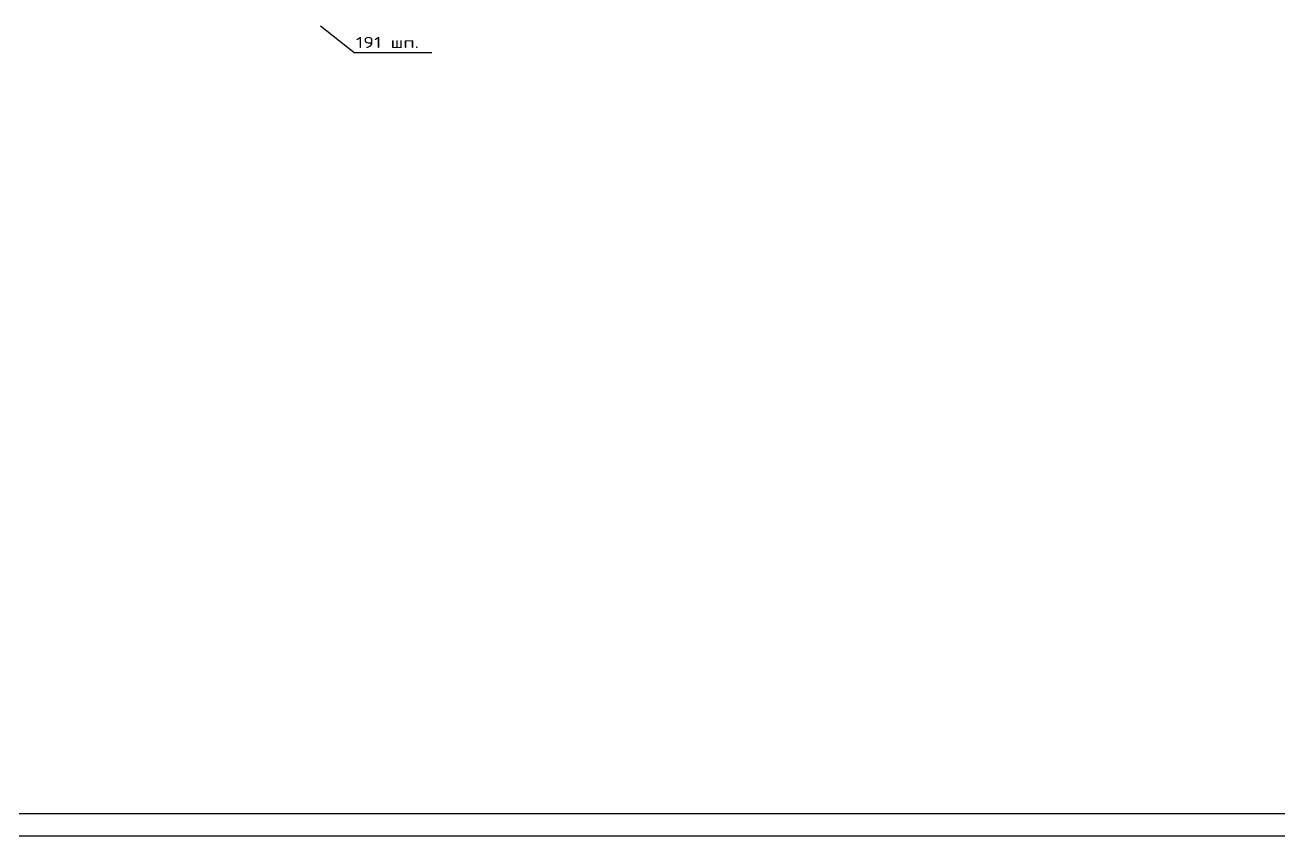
# Model space of a CAD drawing. Header units: millimetres. Extents: x -438477 to 631584, y 118817 to 676146.
# Drawn here: x 347642 to 354600, y 334009 to 338505 of the extents above; entities that cross this region are included whole.
import ezdxf
from ezdxf.enums import TextEntityAlignment as Align

# ---------------------------------------------------------------- set-up
doc = ezdxf.new("R2010")
doc.units = ezdxf.units.MM
doc.layers.add('20_1', color=1, linetype='CONTINUOUS')
doc.layers.add('20_FORMAT', color=140, linetype='CONTINUOUS')
doc.styles.add('SIMPLEX', font='simplex.shx', dxfattribs={"width": 0.7})

msp = doc.modelspace()

# ---------------------------------------------------------------- linework, layer by layer
at = {"layer": '20_1', "ltscale": 0.5}
msp.add_line((349465.524, 338352.817), (349282.111, 338499.217), dxfattribs=at)
msp.add_lwpolyline([(349465.524, 338352.817), (349898.712, 338352.817)], dxfattribs=at)
at = {"layer": '20_FORMAT', "color": 4}
msp.add_lwpolyline([(344002.063, 334008.858), (365027.063, 334008.858), (365027.063, 348858.858), (344002.063, 348858.858)], close=True, dxfattribs=at)
at = {"layer": '20_FORMAT', "color": 7}
msp.add_lwpolyline([(344502.063, 334133.858), (364902.063, 334133.858), (364902.063, 348733.858), (344502.063, 348733.858)], close=True, dxfattribs=at)

# ---------------------------------------------------------------- texts
at = {"layer": '20_1', "style": 'SIMPLEX'}
msp.add_text('191 шп.', height=61.25, dxfattribs=at).set_placement((349477.717, 338378.432), (349827.717, 338378.432), align=Align.ALIGNED)

doc.saveas('drawing.dxf')
